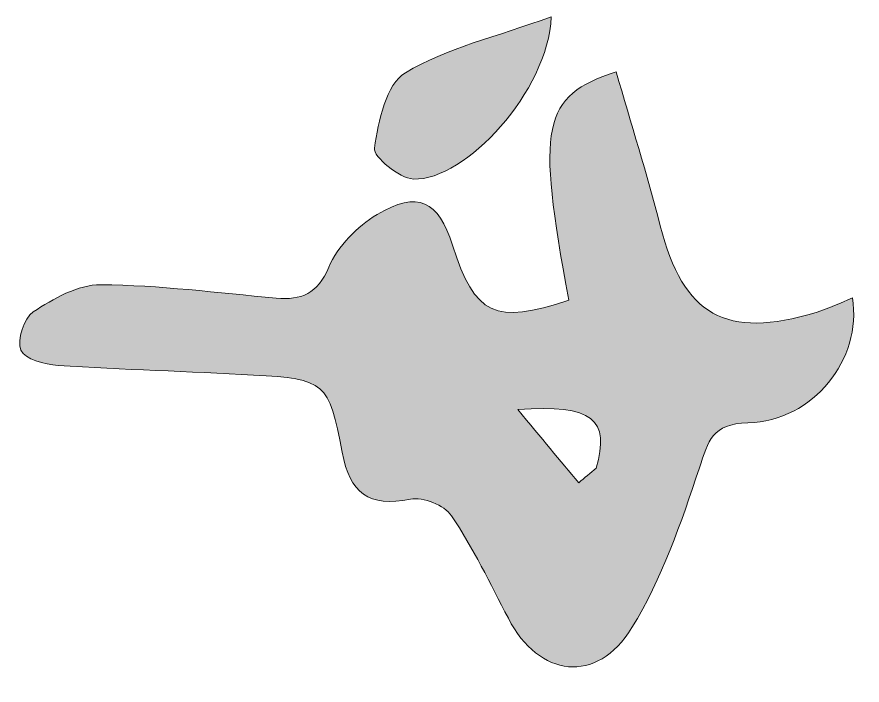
# Model space of a CAD drawing. Header units: inches. Extents: x -3733042 to -3450527, y 579159 to 997713.
# Drawn here: x -3507876 to -3506670, y 660310 to 661264 of the extents above; entities that cross this region are included whole.
import ezdxf

# ---------------------------------------------------------------- set-up
doc = ezdxf.new("R2010")
doc.units = ezdxf.units.IN
doc.header["$LTSCALE"] = 1000
doc.header["$MEASUREMENT"] = 0
doc.layers.get('0').update_dxf_attribs({"lineweight": 18})

msp = doc.modelspace()

# ---------------------------------------------------------------- hatches: boundary and pattern name
h = msp.add_hatch(color=256)
edge = h.paths.add_edge_path(flags=0)
edge.add_spline(control_points=[(-3507322, 661184.7), (-3507349.4, 661168.3), (-3507360.2, 661115.3), (-3507366.1, 661077)], knot_values=[0, 0, 0, 0, 119.426089, 119.426089, 119.426089, 119.426089], weights=[1, 1, 1, 1], degree=3, periodic=0)
edge.add_spline(control_points=[(-3507366.1, 661077), (-3507368, 661064.7), (-3507330.7, 661033.7), (-3507310.5, 661032.9)], knot_values=[0, 0, 0, 0, 74.527892, 74.527892, 74.527892, 74.527892], weights=[1, 1, 1, 1], degree=3, periodic=0)
edge.add_spline(control_points=[(-3507310.5, 661032.9), (-3507236.6, 661029.8), (-3507118, 661158.7), (-3507113.7, 661264.4)], knot_values=[0, 0, 0, 0, 324.97153, 324.97153, 324.97153, 324.97153], weights=[1, 1, 1, 1], degree=3, periodic=0)
edge.add_spline(control_points=[(-3507113.7, 661264.4), (-3507192.3, 661236), (-3507262.9, 661220), (-3507322, 661184.7)], knot_values=[0, 0, 0, 0, 223.473372, 223.473372, 223.473372, 223.473372], weights=[1, 1, 1, 1], degree=3, periodic=0)
h = msp.add_hatch(color=256)
edge = h.paths.add_edge_path(flags=0)
edge.add_spline(control_points=[(-3507088.8, 660860), (-3507194.3, 660824.4), (-3507222.7, 660838.3), (-3507254.5, 660938.3)], knot_values=[0, 0, 0, 0, 222.095352, 222.095352, 222.095352, 222.095352], weights=[1, 1, 1, 1], degree=3, periodic=0)
edge.add_spline(control_points=[(-3507254.5, 660938.3), (-3507274.8, 661002), (-3507304.2, 661016.8), (-3507362.4, 660982)], knot_values=[0, 0, 0, 0, 145.395063, 145.395063, 145.395063, 145.395063], weights=[1, 1, 1, 1], degree=3, periodic=0)
edge.add_spline(control_points=[(-3507362.4, 660982), (-3507390.7, 660965.1), (-3507418.6, 660936.8), (-3507431.1, 660907.1)], knot_values=[0, 0, 0, 0, 103.232479, 103.232479, 103.232479, 103.232479], weights=[1, 1, 1, 1], degree=3, periodic=0)
edge.add_spline(control_points=[(-3507431.1, 660907.1), (-3507447.5, 660868.6), (-3507470.4, 660859.7), (-3507506.3, 660862.9)], knot_values=[0, 0, 0, 0, 95.380814, 95.380814, 95.380814, 95.380814], weights=[1, 1, 1, 1], degree=3, periodic=0)
edge.add_spline(control_points=[(-3507506.3, 660862.9), (-3507589.7, 660870.2), (-3507673.1, 660881.3), (-3507756.6, 660881.9)], knot_values=[0, 0, 0, 0, 251.150003, 251.150003, 251.150003, 251.150003], weights=[1, 1, 1, 1], degree=3, periodic=0)
edge.add_spline(control_points=[(-3507756.6, 660881.9), (-3507789.1, 660882.1), (-3507824.4, 660862.1), (-3507853.1, 660843.2)], knot_values=[0, 0, 0, 0, 105.340649, 105.340649, 105.340649, 105.340649], weights=[1, 1, 1, 1], degree=3, periodic=0)
edge.add_spline(control_points=[(-3507853.1, 660843.2), (-3507866.4, 660834.5), (-3507876.3, 660802.7), (-3507870.5, 660788.3)], knot_values=[0, 0, 0, 0, 60.501459, 60.501459, 60.501459, 60.501459], weights=[1, 1, 1, 1], degree=3, periodic=0)
edge.add_spline(control_points=[(-3507870.5, 660788.3), (-3507865.5, 660775.8), (-3507836.5, 660768), (-3507817.6, 660766.7)], knot_values=[0, 0, 0, 0, 59.131644, 59.131644, 59.131644, 59.131644], weights=[1, 1, 1, 1], degree=3, periodic=0)
edge.add_spline(control_points=[(-3507817.6, 660766.7), (-3507724.7, 660760.6), (-3507631.5, 660758.2), (-3507538.5, 660753)], knot_values=[0, 0, 0, 0, 279.493308, 279.493308, 279.493308, 279.493308], weights=[1, 1, 1, 1], degree=3, periodic=0)
edge.add_spline(control_points=[(-3507538.5, 660753), (-3507436.8, 660747.3), (-3507430.6, 660743.1), (-3507412.2, 660642.7)], knot_values=[0, 0, 0, 0, 195.607582, 195.607582, 195.607582, 195.607582], weights=[1, 1, 1, 1], degree=3, periodic=0)
edge.add_spline(control_points=[(-3507412.2, 660642.7), (-3507401.4, 660584.4), (-3507374, 660563.8), (-3507314.8, 660575.7)], knot_values=[0, 0, 0, 0, 137.986296, 137.986296, 137.986296, 137.986296], weights=[1, 1, 1, 1], degree=3, periodic=0)
edge.add_spline(control_points=[(-3507314.8, 660575.7), (-3507296.9, 660579.3), (-3507266.2, 660567.1), (-3507256.2, 660552.1)], knot_values=[0, 0, 0, 0, 65.857334, 65.857334, 65.857334, 65.857334], weights=[1, 1, 1, 1], degree=3, periodic=0)
edge.add_spline(control_points=[(-3507256.2, 660552.1), (-3507225.2, 660505.8), (-3507200.6, 660455.3), (-3507175, 660405.6)], knot_values=[0, 0, 0, 0, 167.57061, 167.57061, 167.57061, 167.57061], weights=[1, 1, 1, 1], degree=3, periodic=0)
edge.add_spline(control_points=[(-3507175, 660405.6), (-3507131.6, 660321.2), (-3507048.8, 660310.2), (-3506998.6, 660392.3)], knot_values=[0, 0, 0, 0, 227.254913, 227.254913, 227.254913, 227.254913], weights=[1, 1, 1, 1], degree=3, periodic=0)
edge.add_spline(control_points=[(-3506998.6, 660392.3), (-3506955.9, 660462.1), (-3506928.4, 660542.2), (-3506902.4, 660620.4)], knot_values=[0, 0, 0, 0, 248.153102, 248.153102, 248.153102, 248.153102], weights=[1, 1, 1, 1], degree=3, periodic=0)
edge.add_spline(control_points=[(-3506902.4, 660620.4), (-3506889.4, 660659.3), (-3506884.3, 660683.2), (-3506833.1, 660684.7)], knot_values=[0, 0, 0, 0, 104.659074, 104.659074, 104.659074, 104.659074], weights=[1, 1, 1, 1], degree=3, periodic=0)
edge.add_spline(control_points=[(-3506833.1, 660684.7), (-3506739.3, 660687.5), (-3506670.2, 660775.5), (-3506683.8, 660863.1)], knot_values=[0, 0, 0, 0, 261.986042, 261.986042, 261.986042, 261.986042], weights=[1, 1, 1, 1], degree=3, periodic=0)
edge.add_spline(control_points=[(-3506683.8, 660863.1), (-3506701.4, 660856), (-3506718.1, 660847.7), (-3506735.7, 660842.4)], knot_values=[0, 0, 0, 0, 55.980452, 55.980452, 55.980452, 55.980452], weights=[1, 1, 1, 1], degree=3, periodic=0)
edge.add_spline(control_points=[(-3506735.7, 660842.4), (-3506865.1, 660803.3), (-3506925.2, 660837.8), (-3506958.2, 660966.2)], knot_values=[0, 0, 0, 0, 300.912516, 300.912516, 300.912516, 300.912516], weights=[1, 1, 1, 1], degree=3, periodic=0)
edge.add_spline(control_points=[(-3506958.2, 660966.2), (-3506977.2, 661039.9), (-3507000.1, 661112.7), (-3507021.3, 661186.1)], knot_values=[0, 0, 0, 0, 228.772567, 228.772567, 228.772567, 228.772567], weights=[1, 1, 1, 1], degree=3, periodic=0)
edge.add_spline(control_points=[(-3507021.3, 661186.1), (-3507127.3, 661151), (-3507135.1, 661109.8), (-3507088.8, 660860)], knot_values=[0, 0, 0, 0, 375.920052, 375.920052, 375.920052, 375.920052], weights=[1, 1, 1, 1], degree=3, periodic=0)
edge = h.paths.add_edge_path(flags=0)
edge.add_spline(control_points=[(-3507161.5, 660703.6), (-3507053.9, 660711.4), (-3507029.6, 660689.5), (-3507049.6, 660620.1)], knot_values=[0, 0, 0, 0, 182.185542, 182.185542, 182.185542, 182.185542], weights=[1, 1, 1, 1], degree=3, periodic=0)
edge.add_spline(control_points=[(-3507049.6, 660620.1), (-3507057.9, 660613.1), (-3507066.2, 660606.1), (-3507074.6, 660599.1)], knot_values=[0, 0, 0, 0, 32.685925, 32.685925, 32.685925, 32.685925], weights=[1, 1, 1, 1], degree=3, periodic=0)
edge.add_spline(control_points=[(-3507074.6, 660599.1), (-3507101, 660630.8), (-3507127.3, 660662.6), (-3507161.5, 660703.6)], knot_values=[0, 0, 0, 0, 135.931716, 135.931716, 135.931716, 135.931716], weights=[1, 1, 1, 1], degree=3, periodic=0)

# ---------------------------------------------------------------- linework, layer by layer
for points in [[(-3507322, 661184.7), (-3507262.9, 661220), (-3507192.3, 661236), (-3507113.7, 661264.4)], [(-3507113.7, 661264.4), (-3507118, 661158.7), (-3507236.6, 661029.8), (-3507310.5, 661032.9)], [(-3507366.1, 661077), (-3507360.2, 661115.3), (-3507349.4, 661168.3), (-3507322, 661184.7)], [(-3507088.8, 660860), (-3507135.1, 661109.8), (-3507127.3, 661151), (-3507021.3, 661186.1)], [(-3507021.3, 661186.1), (-3507000.1, 661112.7), (-3506977.2, 661039.9), (-3506958.2, 660966.2)], [(-3507310.5, 661032.9), (-3507330.7, 661033.7), (-3507368, 661064.7), (-3507366.1, 661077)], [(-3507362.4, 660982), (-3507304.2, 661016.8), (-3507274.8, 661002), (-3507254.5, 660938.3)], [(-3507431.1, 660907.1), (-3507418.6, 660936.8), (-3507390.7, 660965.1), (-3507362.4, 660982)], [(-3506958.2, 660966.2), (-3506925.2, 660837.8), (-3506865.1, 660803.3), (-3506735.7, 660842.4)], [(-3507254.5, 660938.3), (-3507222.7, 660838.3), (-3507194.3, 660824.4), (-3507088.8, 660860)], [(-3507506.3, 660862.9), (-3507470.4, 660859.7), (-3507447.5, 660868.6), (-3507431.1, 660907.1)], [(-3507853.1, 660843.2), (-3507824.4, 660862.1), (-3507789.1, 660882.1), (-3507756.6, 660881.9)], [(-3507756.6, 660881.9), (-3507673.1, 660881.3), (-3507589.7, 660870.2), (-3507506.3, 660862.9)], [(-3506683.8, 660863.1), (-3506670.2, 660775.5), (-3506739.3, 660687.5), (-3506833.1, 660684.7)], [(-3506735.7, 660842.4), (-3506718.1, 660847.7), (-3506701.4, 660856), (-3506683.8, 660863.1)], [(-3507870.5, 660788.3), (-3507876.3, 660802.7), (-3507866.4, 660834.5), (-3507853.1, 660843.2)], [(-3507817.6, 660766.7), (-3507836.5, 660768), (-3507865.5, 660775.8), (-3507870.5, 660788.3)], [(-3507538.5, 660753), (-3507631.5, 660758.2), (-3507724.7, 660760.6), (-3507817.6, 660766.7)], [(-3507412.2, 660642.7), (-3507430.6, 660743.1), (-3507436.8, 660747.3), (-3507538.5, 660753)], [(-3507049.6, 660620.1), (-3507029.6, 660689.5), (-3507053.9, 660711.4), (-3507161.5, 660703.6)], [(-3507161.5, 660703.6), (-3507127.3, 660662.6), (-3507101, 660630.8), (-3507074.6, 660599.1)], [(-3506833.1, 660684.7), (-3506884.3, 660683.2), (-3506889.4, 660659.3), (-3506902.4, 660620.4)], [(-3507314.8, 660575.7), (-3507374, 660563.8), (-3507401.4, 660584.4), (-3507412.2, 660642.7)], [(-3507074.6, 660599.1), (-3507066.2, 660606.1), (-3507057.9, 660613.1), (-3507049.6, 660620.1)], [(-3506902.4, 660620.4), (-3506928.4, 660542.2), (-3506955.9, 660462.1), (-3506998.6, 660392.3)], [(-3507256.2, 660552.1), (-3507266.2, 660567.1), (-3507296.9, 660579.3), (-3507314.8, 660575.7)], [(-3507175, 660405.6), (-3507200.6, 660455.3), (-3507225.2, 660505.8), (-3507256.2, 660552.1)], [(-3506998.6, 660392.3), (-3507048.8, 660310.2), (-3507131.6, 660321.2), (-3507175, 660405.6)]]:
    msp.add_open_spline(points, degree=3)

doc.saveas('drawing.dxf')
